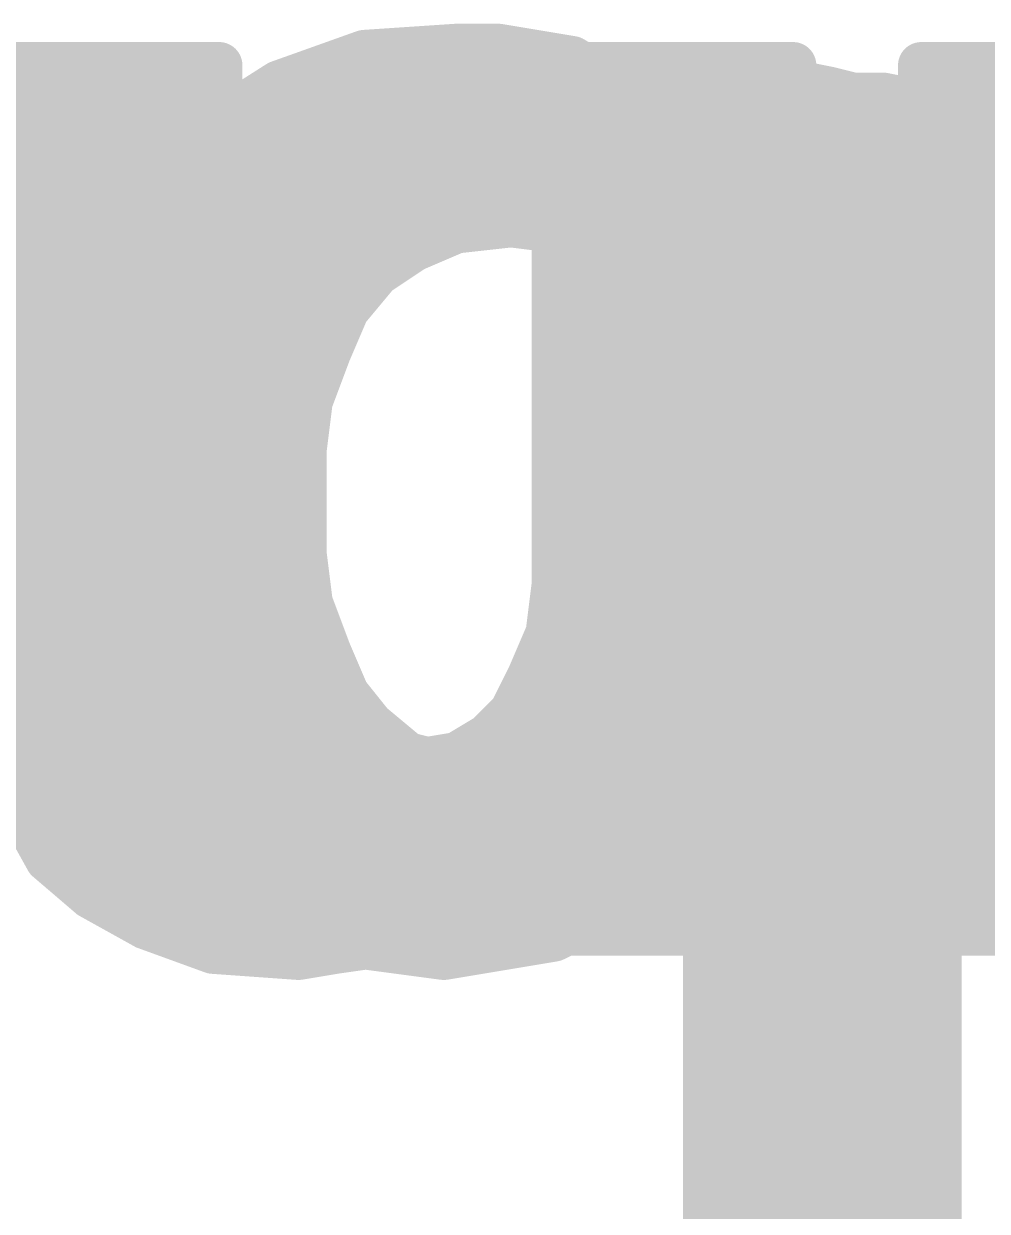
# Model space of a CAD drawing. Extents: x -26.2 to 60.5, y -16.3 to 39.9.
# Drawn here: x 19.071 to 20.649, y 34.265 to 36.21 of the extents above; entities that cross this region are included whole.
import ezdxf

# ---------------------------------------------------------------- set-up
doc = ezdxf.new("R2010")
doc.units = 0
doc.layers.add('21', color=41, linetype='CONTINUOUS')
doc.layers.add('22', color=40, linetype='CONTINUOUS')

msp = doc.modelspace()

# ---------------------------------------------------------------- linework, layer by layer
at = {"layer": '21', "const_width": 0.0762}
for points in [[(19.011, 36.142), (19.391, 36.142)], [(19.391, 36.142), (19.391, 35.342)], [(19.941, 35.292), (19.941, 36.142)], [(19.941, 36.142), (20.331, 36.142)], [(20.331, 36.142), (20.331, 34.722)], [(20.541, 36.142), (20.911, 36.142)], [(20.541, 34.722), (20.541, 36.142)], [(19.011, 36.1188), (19.391, 36.1188)], [(19.941, 36.1188), (20.331, 36.1188)], [(20.541, 36.1188), (20.911, 36.1188)], [(19.011, 36.0426), (19.391, 36.0426)], [(19.941, 36.0426), (20.331, 36.0426)], [(20.541, 36.0426), (20.911, 36.0426)], [(19.011, 35.9664), (19.391, 35.9664)], [(19.941, 35.9664), (20.331, 35.9664)], [(20.541, 35.9664), (20.911, 35.9664)], [(19.011, 35.8902), (19.391, 35.8902)], [(19.941, 35.8902), (20.331, 35.8902)], [(20.541, 35.8902), (21.8235, 35.8902)], [(19.011, 35.814), (19.391, 35.814)], [(19.941, 35.814), (20.331, 35.814)], [(20.541, 35.814), (21.0346, 35.814)], [(19.011, 35.7378), (19.391, 35.7378)], [(19.941, 35.7378), (20.331, 35.7378)], [(20.541, 35.7378), (20.9805, 35.7378)], [(19.011, 35.6616), (19.391, 35.6616)], [(19.941, 35.6616), (20.331, 35.6616)], [(20.541, 35.6616), (20.9451, 35.6616)], [(19.011, 35.5854), (19.391, 35.5854)], [(19.941, 35.5854), (20.331, 35.5854)], [(20.541, 35.5854), (20.9336, 35.5854)], [(19.011, 35.5092), (19.391, 35.5092)], [(19.941, 35.5092), (20.331, 35.5092)], [(20.541, 35.5092), (20.931, 35.5092)], [(19.011, 35.433), (19.391, 35.433)], [(19.941, 35.433), (20.331, 35.433)], [(20.541, 35.433), (20.931, 35.433)], [(19.011, 35.3568), (19.391, 35.3568)], [(19.941, 35.3568), (20.331, 35.3568)], [(20.541, 35.3568), (20.931, 35.3568)], [(19.391, 35.342), (19.411, 35.182)], [(19.931, 35.212), (19.941, 35.292)], [(19.011, 35.2806), (19.3987, 35.2806)], [(19.9396, 35.2806), (20.331, 35.2806)], [(20.541, 35.2806), (20.931, 35.2806)], [(19.901, 35.142), (19.931, 35.212)], [(19.011, 35.2044), (19.4082, 35.2044)], [(19.9277, 35.2044), (20.331, 35.2044)], [(20.541, 35.2044), (20.931, 35.2044)], [(19.411, 35.182), (19.421, 35.122)], [(19.871, 35.082), (19.901, 35.142)], [(19.0135, 35.1282), (19.42, 35.1282)], [(19.421, 35.122), (19.481, 35.042)], [(19.8941, 35.1282), (20.331, 35.1282)], [(20.541, 35.1282), (20.931, 35.1282)], [(19.831, 35.042), (19.871, 35.082)], [(19.0274, 35.052), (19.4735, 35.052)], [(19.841, 35.052), (20.331, 35.052)], [(20.541, 35.052), (20.931, 35.052)], [(19.061, 34.932), (19.031, 35.032)], [(19.481, 35.042), (19.531, 35.012)], [(19.781, 35.012), (19.831, 35.042)], [(19.531, 35.012), (19.581, 35.002)], [(19.581, 35.002), (19.641, 34.992)], [(19.641, 34.992), (19.721, 35.002)], [(19.721, 35.002), (19.781, 35.012)], [(19.0479, 34.9758), (20.331, 34.9758)], [(20.541, 34.9758), (20.931, 34.9758)], [(19.111, 34.842), (19.061, 34.932)], [(19.951, 34.922), (19.911, 34.862)], [(19.961, 34.922), (19.951, 34.922)], [(19.961, 34.722), (19.961, 34.922)], [(19.079, 34.8996), (19.9361, 34.8996)], [(19.961, 34.8996), (20.331, 34.8996)], [(20.541, 34.8996), (20.931, 34.8996)], [(19.911, 34.862), (19.871, 34.812)], [(19.181, 34.782), (19.111, 34.842)], [(19.1327, 34.8234), (19.8801, 34.8234)], [(19.961, 34.8234), (20.331, 34.8234)], [(20.541, 34.8234), (20.931, 34.8234)], [(19.871, 34.812), (19.821, 34.772)], [(19.271, 34.732), (19.181, 34.782)], [(19.821, 34.772), (19.761, 34.742)], [(19.2436, 34.7472), (19.7714, 34.7472)], [(19.761, 34.742), (19.711, 34.722)], [(19.961, 34.7472), (20.331, 34.7472)], [(20.541, 34.7472), (20.931, 34.7472)], [(19.381, 34.692), (19.271, 34.732)], [(19.711, 34.722), (19.651, 34.702)], [(20.331, 34.722), (19.961, 34.722)], [(20.931, 34.722), (20.541, 34.722)], [(19.651, 34.702), (19.581, 34.692)], [(19.521, 34.682), (19.381, 34.692)], [(19.581, 34.692), (19.521, 34.682)]]:
    msp.add_lwpolyline(points, dxfattribs=at)
at = {"layer": '21', "const_width": 0.0381}
for points in [[(19.4101, 36.142, 1), (19.372, 36.142)], [(19.391, 36.123, 1), (19.391, 36.1611)], [(19.941, 36.1611, 1), (19.941, 36.123)], [(19.9601, 36.142, 1), (19.922, 36.142)], [(20.35, 36.142, 1), (20.3119, 36.142)], [(20.331, 36.123, 1), (20.331, 36.1611)], [(20.541, 36.1611, 1), (20.541, 36.123)], [(20.5601, 36.142, 1), (20.522, 36.142)], [(19.391, 36.0998, 1), (19.391, 36.1379)], [(19.941, 36.1379, 1), (19.941, 36.0998)], [(20.331, 36.0998, 1), (20.331, 36.1379)], [(20.541, 36.1379, 1), (20.541, 36.0998)], [(19.391, 36.0236, 1), (19.391, 36.0617)], [(19.941, 36.0617, 1), (19.941, 36.0236)], [(20.331, 36.0236, 1), (20.331, 36.0617)], [(20.541, 36.0617, 1), (20.541, 36.0236)], [(19.391, 35.9474, 1), (19.391, 35.9855)], [(19.941, 35.9855, 1), (19.941, 35.9474)], [(20.331, 35.9474, 1), (20.331, 35.9855)], [(20.541, 35.9855, 1), (20.541, 35.9474)], [(19.391, 35.8712, 1), (19.391, 35.9093)], [(19.941, 35.9093, 1), (19.941, 35.8712)], [(20.331, 35.8712, 1), (20.331, 35.9093)], [(20.541, 35.9093, 1), (20.541, 35.8712)], [(19.391, 35.795, 1), (19.391, 35.8331)], [(19.941, 35.8331, 1), (19.941, 35.795)], [(20.331, 35.795, 1), (20.331, 35.8331)], [(20.541, 35.8331, 1), (20.541, 35.795)], [(19.391, 35.7188, 1), (19.391, 35.7569)], [(19.941, 35.7569, 1), (19.941, 35.7188)], [(20.331, 35.7188, 1), (20.331, 35.7569)], [(20.541, 35.7569, 1), (20.541, 35.7188)], [(19.391, 35.6425, 1), (19.391, 35.6806)], [(19.941, 35.6806, 1), (19.941, 35.6425)], [(20.331, 35.6425, 1), (20.331, 35.6806)], [(20.541, 35.6806, 1), (20.541, 35.6425)], [(19.391, 35.5663, 1), (19.391, 35.6044)], [(19.941, 35.6044, 1), (19.941, 35.5663)], [(20.331, 35.5663, 1), (20.331, 35.6044)], [(20.541, 35.6044, 1), (20.541, 35.5663)], [(19.391, 35.4901, 1), (19.391, 35.5282)], [(19.941, 35.5282, 1), (19.941, 35.4901)], [(20.331, 35.4901, 1), (20.331, 35.5282)], [(20.541, 35.5282, 1), (20.541, 35.4901)], [(19.391, 35.4139, 1), (19.391, 35.452)], [(19.941, 35.452, 1), (19.941, 35.4139)], [(20.331, 35.4139, 1), (20.331, 35.452)], [(20.541, 35.452, 1), (20.541, 35.4139)], [(19.391, 35.3377, 1), (19.391, 35.3758)], [(19.941, 35.3758, 1), (19.941, 35.3377)], [(20.331, 35.3377, 1), (20.331, 35.3758)], [(20.541, 35.3758, 1), (20.541, 35.3377)], [(19.4099, 35.3444, 1), (19.3721, 35.3396)], [(19.372, 35.342, 1), (19.4101, 35.342)], [(19.9599, 35.2896, 1), (19.9221, 35.2944)], [(19.3987, 35.2615, 1), (19.3987, 35.2996)], [(19.9396, 35.2996, 1), (19.9396, 35.2615)], [(19.922, 35.292, 1), (19.9601, 35.292)], [(20.331, 35.2615, 1), (20.331, 35.2996)], [(20.541, 35.2996, 1), (20.541, 35.2615)], [(19.9485, 35.2045, 1), (19.9135, 35.2195)], [(19.4082, 35.1853, 1), (19.4082, 35.2234)], [(19.9277, 35.2234, 1), (19.9277, 35.1853)], [(19.9121, 35.2144, 1), (19.9499, 35.2096)], [(20.331, 35.1853, 1), (20.331, 35.2234)], [(20.541, 35.2234, 1), (20.541, 35.1853)], [(19.4298, 35.1851, 1), (19.3922, 35.1789)], [(19.3921, 35.1796, 1), (19.4299, 35.1844)], [(19.8835, 35.1495, 1), (19.9185, 35.1345)], [(19.918, 35.1335, 1), (19.884, 35.1505)], [(19.4362, 35.1334, 1), (19.4058, 35.1106)], [(19.42, 35.1091, 1), (19.42, 35.1472)], [(19.8941, 35.1472, 1), (19.8941, 35.1091)], [(20.331, 35.1091, 1), (20.331, 35.1472)], [(20.541, 35.1472, 1), (20.541, 35.1091)], [(19.4022, 35.1189, 1), (19.4398, 35.1251)], [(19.854, 35.0905, 1), (19.888, 35.0735)], [(19.8845, 35.0685, 1), (19.8575, 35.0955)], [(19.4735, 35.0329, 1), (19.4735, 35.071)], [(19.841, 35.071, 1), (19.841, 35.0329)], [(20.331, 35.0329, 1), (20.331, 35.071)], [(20.541, 35.071, 1), (20.541, 35.0329)], [(19.4908, 35.0583, 1), (19.4712, 35.0257)], [(19.4658, 35.0306, 1), (19.4962, 35.0534)], [(19.8175, 35.0555, 1), (19.8445, 35.0285)], [(19.8408, 35.0257, 1), (19.8212, 35.0583)], [(19.5347, 35.0307, 1), (19.5273, 34.9933)], [(19.5212, 34.9957, 1), (19.5408, 35.0283)], [(19.5841, 35.0208, 1), (19.5779, 34.9832)], [(19.5773, 34.9833, 1), (19.5847, 35.0207)], [(19.7179, 35.0208, 1), (19.7241, 34.9832)], [(19.7234, 34.9831, 1), (19.7186, 35.0209)], [(19.7712, 35.0283, 1), (19.7908, 34.9957)], [(19.7841, 34.9932, 1), (19.7779, 35.0308)], [(19.6386, 35.0109, 1), (19.6434, 34.9731)], [(19.6379, 34.9732, 1), (19.6441, 35.0108)], [(20.331, 34.9567, 1), (20.331, 34.9948)], [(20.541, 34.9948, 1), (20.541, 34.9567)], [(19.0777, 34.9413, 1), (19.0443, 34.9227)], [(19.0428, 34.9265, 1), (19.0792, 34.9375)], [(19.951, 34.9411, 1), (19.951, 34.903)], [(19.9669, 34.9114, 1), (19.9351, 34.9326)], [(19.9801, 34.922, 1), (19.942, 34.922)], [(19.961, 34.903, 1), (19.961, 34.9411)], [(19.079, 34.9186, 1), (19.079, 34.8805)], [(19.9361, 34.8805, 1), (19.9361, 34.9186)], [(19.961, 34.9186, 1), (19.961, 34.8805)], [(20.331, 34.8805, 1), (20.331, 34.9186)], [(20.541, 34.9186, 1), (20.541, 34.8805)], [(19.9259, 34.8501, 1), (19.8961, 34.8739)], [(19.1234, 34.8565, 1), (19.0986, 34.8275)], [(19.8951, 34.8726, 1), (19.9269, 34.8514)], [(19.0943, 34.8327, 1), (19.1277, 34.8513)], [(19.1327, 34.8424, 1), (19.1327, 34.8043)], [(19.8801, 34.8043, 1), (19.8801, 34.8424)], [(19.961, 34.8424, 1), (19.961, 34.8043)], [(20.331, 34.8043, 1), (20.331, 34.8424)], [(20.541, 34.8424, 1), (20.541, 34.8043)], [(19.8561, 34.8239, 1), (19.8859, 34.8001)], [(19.8829, 34.7971, 1), (19.8591, 34.8269)], [(19.1903, 34.7987, 1), (19.1717, 34.7653)], [(19.1686, 34.7675, 1), (19.1934, 34.7965)], [(19.8091, 34.7869, 1), (19.8329, 34.7571)], [(19.8295, 34.755, 1), (19.8125, 34.789)], [(19.2436, 34.7662, 1), (19.2436, 34.7281)], [(19.7681, 34.7243, 1), (19.7539, 34.7597)], [(19.7714, 34.7281, 1), (19.7714, 34.7662)], [(19.961, 34.7662, 1), (19.961, 34.7281)], [(20.331, 34.7281, 1), (20.331, 34.7662)], [(20.541, 34.7662, 1), (20.541, 34.7281)], [(19.2775, 34.7499, 1), (19.2645, 34.7141)], [(19.2617, 34.7153, 1), (19.2803, 34.7487)], [(19.717, 34.7039, 1), (19.705, 34.7401)], [(19.7525, 34.759, 1), (19.7695, 34.725)], [(19.961, 34.7411, 1), (19.961, 34.703)], [(20.331, 34.703, 1), (20.331, 34.7411)], [(20.541, 34.7411, 1), (20.541, 34.703)], [(19.6537, 34.6831, 1), (19.6483, 34.7209)], [(19.7039, 34.7397, 1), (19.7181, 34.7043)], [(19.942, 34.722, 1), (19.9801, 34.722)], [(20.3119, 34.722, 1), (20.35, 34.722)], [(20.522, 34.722, 1), (20.5601, 34.722)], [(19.3824, 34.711, 1), (19.3796, 34.673)], [(19.3745, 34.6741, 1), (19.3875, 34.7099)], [(19.5196, 34.663, 1), (19.5224, 34.701)], [(19.5783, 34.7109, 1), (19.5837, 34.6731)], [(19.5841, 34.6732, 1), (19.5779, 34.7108)], [(19.645, 34.7201, 1), (19.657, 34.6839)], [(19.5179, 34.7008, 1), (19.5241, 34.6632)]]:
    msp.add_lwpolyline(points, format="xyb", dxfattribs=at)
at = {"layer": '22', "const_width": 0.0762}
for points in [[(19.629, 36.162), (19.489, 36.112)], [(19.779, 36.172), (19.629, 36.162)], [(19.849, 36.172), (19.779, 36.172)], [(19.969, 36.152), (19.849, 36.172)], [(20.069, 36.092), (19.969, 36.152)], [(20.299, 36.122), (20.199, 36.142)], [(20.199, 36.142), (20.199, 35.962)], [(20.339, 36.112), (20.299, 36.122)], [(19.489, 36.112), (19.379, 36.042)], [(19.508, 36.1188), (20.0243, 36.1188)], [(20.199, 36.1188), (20.3118, 36.1188)], [(20.389, 36.102), (20.339, 36.112)], [(20.429, 36.092), (20.389, 36.102)], [(20.119, 36.052), (20.069, 36.092)], [(20.479, 36.092), (20.429, 36.092)], [(20.529, 36.082), (20.479, 36.092)], [(20.569, 36.072), (20.529, 36.082)], [(20.569, 34.222), (20.569, 36.072)], [(20.159, 36.012), (20.119, 36.052)], [(19.379, 36.042), (19.289, 35.942)], [(19.3799, 36.0426), (20.1284, 36.0426)], [(20.199, 36.0426), (20.569, 36.0426)], [(20.199, 35.962), (20.159, 36.012)], [(19.311, 35.9664), (20.1955, 35.9664)], [(20.199, 35.9664), (20.569, 35.9664)], [(19.289, 35.942), (19.219, 35.832)], [(19.256, 35.8902), (20.569, 35.8902)], [(19.709, 35.842), (19.779, 35.872)], [(19.779, 35.872), (19.869, 35.882)], [(19.869, 35.882), (19.949, 35.872)], [(19.949, 35.872), (20.029, 35.842)], [(19.219, 35.832), (19.179, 35.702)], [(19.649, 35.802), (19.709, 35.842)], [(20.029, 35.842), (20.079, 35.802)], [(19.2135, 35.814), (19.667, 35.814)], [(20.064, 35.814), (20.569, 35.814)], [(19.599, 35.742), (19.649, 35.802)], [(20.079, 35.802), (20.129, 35.742)], [(19.19, 35.7378), (19.5972, 35.7378)], [(19.569, 35.672), (19.599, 35.742)], [(20.129, 35.742), (20.159, 35.672)], [(20.1308, 35.7378), (20.569, 35.7378)], [(19.179, 35.702), (19.149, 35.562)], [(19.1703, 35.6616), (19.5651, 35.6616)], [(19.539, 35.592), (19.569, 35.672)], [(20.159, 35.672), (20.189, 35.592)], [(20.1629, 35.6616), (20.569, 35.6616)], [(19.154, 35.5854), (19.5382, 35.5854)], [(19.529, 35.512), (19.539, 35.592)], [(20.189, 35.592), (20.199, 35.512)], [(20.1898, 35.5854), (20.569, 35.5854)], [(19.149, 35.562), (19.139, 35.412)], [(19.1455, 35.5092), (19.529, 35.5092)], [(19.529, 35.422), (19.529, 35.512)], [(20.199, 35.512), (20.199, 35.342)], [(20.199, 35.5092), (20.569, 35.5092)], [(19.529, 35.422), (19.139, 35.412)], [(19.139, 35.412), (19.529, 35.422)], [(19.1404, 35.433), (19.529, 35.433)], [(19.529, 35.342), (19.529, 35.422)], [(20.199, 35.433), (20.569, 35.433)], [(19.139, 35.412), (19.149, 35.272)], [(19.1429, 35.3568), (19.529, 35.3568)], [(20.199, 35.3568), (20.569, 35.3568)], [(19.539, 35.262), (19.529, 35.342)], [(20.199, 35.342), (20.159, 35.182)], [(19.1484, 35.2806), (19.5367, 35.2806)], [(19.149, 35.272), (19.179, 35.142)], [(20.1837, 35.2806), (20.569, 35.2806)], [(19.569, 35.182), (19.539, 35.262)], [(19.1646, 35.2044), (19.5606, 35.2044)], [(20.1646, 35.2044), (20.569, 35.2044)], [(19.229, 35.022), (19.569, 35.182)], [(19.569, 35.182), (19.229, 35.022)], [(19.599, 35.112), (19.569, 35.182)], [(20.159, 35.182), (20.129, 35.112)], [(19.179, 35.142), (19.229, 35.022)], [(19.1848, 35.1282), (19.4547, 35.1282)], [(19.4547, 35.1282), (19.5921, 35.1282)], [(19.639, 35.062), (19.599, 35.112)], [(20.129, 35.112), (20.079, 35.062)], [(20.1359, 35.1282), (20.569, 35.1282)], [(19.2165, 35.052), (19.2928, 35.052)], [(19.2928, 35.052), (19.651, 35.052)], [(19.699, 35.012), (19.639, 35.062)], [(20.079, 35.062), (20.019, 35.012)], [(20.067, 35.052), (20.569, 35.052)], [(19.229, 35.022), (19.289, 34.912)], [(19.779, 34.992), (19.699, 35.012)], [(20.019, 35.012), (19.949, 34.992)], [(19.2542, 34.9758), (20.569, 34.9758)], [(19.859, 34.982), (19.779, 34.992)], [(19.949, 34.992), (19.859, 34.982)], [(19.289, 34.912), (19.379, 34.822)], [(19.3014, 34.8996), (20.1771, 34.8996)], [(20.099, 34.802), (20.179, 34.902)], [(20.179, 34.902), (20.189, 34.902)], [(20.189, 34.902), (20.189, 33.882)], [(20.189, 34.8996), (20.569, 34.8996)], [(19.3776, 34.8234), (20.1161, 34.8234)], [(19.379, 34.822), (19.489, 34.742)], [(20.189, 34.8234), (20.569, 34.8234)], [(19.999, 34.742), (20.099, 34.802)], [(19.4819, 34.7472), (20.0077, 34.7472)], [(19.489, 34.742), (19.609, 34.702)], [(19.939, 34.712), (19.999, 34.742)], [(20.189, 34.7472), (20.569, 34.7472)], [(19.609, 34.702), (19.759, 34.682)], [(19.759, 34.682), (19.939, 34.712)], [(20.189, 34.671), (20.569, 34.671)], [(20.189, 34.5948), (20.569, 34.5948)], [(20.189, 34.5186), (20.569, 34.5186)], [(20.189, 34.4424), (20.569, 34.4424)], [(20.189, 34.3662), (20.569, 34.3662)], [(20.189, 34.29), (20.569, 34.29)]]:
    msp.add_lwpolyline(points, dxfattribs=at)
at = {"layer": '22', "const_width": 0.0381}
for points in [[(19.6277, 36.181, 1), (19.6303, 36.143)], [(19.6354, 36.1441, 1), (19.6226, 36.1799)], [(19.779, 36.1911, 1), (19.779, 36.153)], [(19.7803, 36.153, 1), (19.7777, 36.191)], [(19.8521, 36.1908, 1), (19.8459, 36.1532)], [(19.849, 36.153, 1), (19.849, 36.1911)], [(19.9788, 36.1683, 1), (19.9592, 36.1357)], [(19.9659, 36.1332, 1), (19.9721, 36.1708)], [(20.2027, 36.1607, 1), (20.1953, 36.1233)], [(20.2181, 36.142, 1), (20.18, 36.142)], [(20.3036, 36.1405, 1), (20.2944, 36.1035)], [(20.2953, 36.1033, 1), (20.3027, 36.1407)], [(19.4826, 36.1299, 1), (19.4954, 36.0941)], [(19.4992, 36.0959, 1), (19.4788, 36.1281)], [(19.508, 36.1379, 1), (19.508, 36.0998)], [(20.0243, 36.0998, 1), (20.0243, 36.1379)], [(20.199, 36.1379, 1), (20.199, 36.0998)], [(20.3118, 36.0998, 1), (20.3118, 36.1379)], [(20.3427, 36.1307, 1), (20.3353, 36.0933)], [(20.3344, 36.0935, 1), (20.3436, 36.1305)], [(20.3936, 36.1205, 1), (20.3844, 36.0835)], [(20.0809, 36.1069, 1), (20.0571, 36.0771)], [(20.0592, 36.0757, 1), (20.0788, 36.1083)], [(20.3853, 36.0833, 1), (20.3927, 36.1207)], [(20.429, 36.111, 1), (20.429, 36.0729)], [(20.4244, 36.0735, 1), (20.4336, 36.1105)], [(20.4827, 36.1107, 1), (20.4753, 36.0733)], [(20.479, 36.0729, 1), (20.479, 36.111)], [(20.5336, 36.1005, 1), (20.5244, 36.0635)], [(20.5253, 36.0633, 1), (20.5327, 36.1007)], [(20.5881, 36.072, 1), (20.55, 36.072)], [(20.5644, 36.0535, 1), (20.5736, 36.0905)], [(20.1325, 36.0655, 1), (20.1055, 36.0385)], [(20.1071, 36.0371, 1), (20.1309, 36.0669)], [(19.3688, 36.0581, 1), (19.3892, 36.0259)], [(19.3799, 36.0617, 1), (19.3799, 36.0236)], [(19.3932, 36.0293, 1), (19.3648, 36.0547)], [(20.1284, 36.0236, 1), (20.1284, 36.0617)], [(20.199, 36.0617, 1), (20.199, 36.0236)], [(20.569, 36.0236, 1), (20.569, 36.0617)], [(20.1739, 36.0239, 1), (20.1441, 36.0001)], [(20.1455, 35.9985, 1), (20.1725, 36.0255)], [(19.311, 35.9855, 1), (19.311, 35.9474)], [(20.199, 35.9855, 1), (20.199, 35.9474)], [(20.1955, 35.9474, 1), (20.1955, 35.9855)], [(20.569, 35.9474, 1), (20.569, 35.9855)], [(20.1841, 35.9501, 1), (20.2139, 35.9739)], [(19.2748, 35.9547, 1), (19.3032, 35.9293)], [(19.3051, 35.9318, 1), (19.2729, 35.9522)], [(20.18, 35.962, 1), (20.2181, 35.962)], [(19.256, 35.9093, 1), (19.256, 35.8712)], [(20.569, 35.8712, 1), (20.569, 35.9093)], [(19.7769, 35.8909, 1), (19.7811, 35.8531)], [(19.7865, 35.8545, 1), (19.7715, 35.8895)], [(19.8714, 35.9009, 1), (19.8666, 35.8631)], [(19.8711, 35.8631, 1), (19.8669, 35.9009)], [(19.9557, 35.8898, 1), (19.9423, 35.8542)], [(19.9466, 35.8531, 1), (19.9514, 35.8909)], [(19.2372, 35.8264, 1), (19.2008, 35.8376)], [(19.7015, 35.8595, 1), (19.7165, 35.8245)], [(19.7196, 35.8261, 1), (19.6984, 35.8579)], [(20.0409, 35.8569, 1), (20.0171, 35.8271)], [(20.0223, 35.8242, 1), (20.0357, 35.8598)], [(19.2135, 35.8331, 1), (19.2135, 35.795)], [(19.2029, 35.8422, 1), (19.2351, 35.8218)], [(19.667, 35.795, 1), (19.667, 35.8331)], [(20.064, 35.8331, 1), (20.064, 35.795)], [(20.569, 35.795, 1), (20.569, 35.8331)], [(19.6384, 35.8179, 1), (19.6596, 35.7861)], [(19.6636, 35.7898, 1), (19.6344, 35.8142)], [(20.0936, 35.8142, 1), (20.0644, 35.7898)], [(20.0671, 35.7871, 1), (20.0909, 35.8169)], [(19.19, 35.7569, 1), (19.19, 35.7188)], [(19.5844, 35.7542, 1), (19.6136, 35.7298)], [(19.6165, 35.7345, 1), (19.5815, 35.7495)], [(19.5972, 35.7188, 1), (19.5972, 35.7569)], [(20.1465, 35.7495, 1), (20.1115, 35.7345)], [(20.1308, 35.7569, 1), (20.1308, 35.7188)], [(20.1144, 35.7298, 1), (20.1436, 35.7542)], [(20.569, 35.7188, 1), (20.569, 35.7569)], [(19.1976, 35.698, 1), (19.1604, 35.706)], [(19.1608, 35.7076, 1), (19.1972, 35.6964)], [(19.1703, 35.6806, 1), (19.1703, 35.6425)], [(19.5515, 35.6795, 1), (19.5865, 35.6645)], [(19.5868, 35.6653, 1), (19.5512, 35.6787)], [(19.5651, 35.6425, 1), (19.5651, 35.6806)], [(20.1768, 35.6787, 1), (20.1412, 35.6653)], [(20.1415, 35.6645, 1), (20.1765, 35.6795)], [(20.1629, 35.6806, 1), (20.1629, 35.6425)], [(20.569, 35.6425, 1), (20.569, 35.6806)], [(19.154, 35.6044, 1), (19.154, 35.5663)], [(19.5212, 35.5987, 1), (19.5568, 35.5853)], [(19.5579, 35.5896, 1), (19.5201, 35.5944)], [(19.5382, 35.5663, 1), (19.5382, 35.6044)], [(20.2079, 35.5944, 1), (20.1701, 35.5896)], [(20.1898, 35.6044, 1), (20.1898, 35.5663)], [(20.1712, 35.5853, 1), (20.2068, 35.5987)], [(20.569, 35.5663, 1), (20.569, 35.6044)], [(19.168, 35.5607, 1), (19.13, 35.5633)], [(19.1304, 35.566, 1), (19.1676, 35.558)], [(19.1455, 35.5282, 1), (19.1455, 35.4901)], [(19.548, 35.512, 1), (19.5099, 35.512)], [(19.529, 35.4901, 1), (19.529, 35.5282)], [(20.2181, 35.512, 1), (20.18, 35.512)], [(20.199, 35.5282, 1), (20.199, 35.4901)], [(20.569, 35.4901, 1), (20.569, 35.5282)], [(19.5101, 35.5144, 1), (19.5479, 35.5096)], [(20.1801, 35.5096, 1), (20.2179, 35.5144)], [(19.1404, 35.452, 1), (19.1404, 35.4139)], [(19.548, 35.422, 1), (19.5099, 35.422)], [(19.5295, 35.403, 1), (19.5285, 35.441)], [(19.5295, 35.403, 1), (19.5285, 35.441)], [(19.529, 35.4139, 1), (19.529, 35.452)], [(20.199, 35.452, 1), (20.199, 35.4139)], [(20.569, 35.4139, 1), (20.569, 35.452)], [(19.158, 35.4134, 1), (19.12, 35.4106)], [(19.1385, 35.431, 1), (19.1395, 35.393)], [(19.1385, 35.431, 1), (19.1395, 35.393)], [(19.5099, 35.422, 1), (19.548, 35.422)], [(19.12, 35.4133, 1), (19.158, 35.4107)], [(19.1429, 35.3758, 1), (19.1429, 35.3377)], [(19.529, 35.3377, 1), (19.529, 35.3758)], [(20.199, 35.3758, 1), (20.199, 35.3377)], [(20.569, 35.3377, 1), (20.569, 35.3758)], [(19.5479, 35.3444, 1), (19.5101, 35.3396)], [(20.2175, 35.3374, 1), (20.1805, 35.3466)], [(19.5099, 35.342, 1), (19.548, 35.342)], [(20.18, 35.342, 1), (20.2181, 35.342)], [(19.1484, 35.2996, 1), (19.1484, 35.2615)], [(19.1676, 35.2763, 1), (19.1304, 35.2677)], [(19.5367, 35.2615, 1), (19.5367, 35.2996)], [(20.1837, 35.2996, 1), (20.1837, 35.2615)], [(20.569, 35.2615, 1), (20.569, 35.2996)], [(19.13, 35.2706, 1), (19.168, 35.2734)], [(19.5568, 35.2687, 1), (19.5212, 35.2553)], [(19.5201, 35.2596, 1), (19.5579, 35.2644)], [(19.1646, 35.2234, 1), (19.1646, 35.1853)], [(19.5606, 35.1853, 1), (19.5606, 35.2234)], [(20.1646, 35.2234, 1), (20.1646, 35.1853)], [(20.569, 35.1853, 1), (20.569, 35.2234)], [(19.5865, 35.1895, 1), (19.5515, 35.1745)], [(19.5512, 35.1753, 1), (19.5868, 35.1887)], [(19.5771, 35.1648, 1), (19.5609, 35.1992)], [(19.5771, 35.1648, 1), (19.5609, 35.1992)], [(20.1765, 35.1745, 1), (20.1415, 35.1895)], [(20.1405, 35.1866, 1), (20.1775, 35.1774)], [(19.1966, 35.1493, 1), (19.1614, 35.1347)], [(19.1604, 35.1377, 1), (19.1976, 35.1463)], [(19.1848, 35.1472, 1), (19.1848, 35.1091)], [(19.4547, 35.1472, 1), (19.4547, 35.1091)], [(19.4547, 35.1091, 1), (19.4547, 35.1472)], [(19.6139, 35.1239, 1), (19.5841, 35.1001)], [(19.5921, 35.1091, 1), (19.5921, 35.1472)], [(20.1425, 35.0985, 1), (20.1155, 35.1255)], [(20.1359, 35.1472, 1), (20.1359, 35.1091)], [(20.569, 35.1091, 1), (20.569, 35.1472)], [(19.5815, 35.1045, 1), (19.6165, 35.1195)], [(20.1115, 35.1195, 1), (20.1465, 35.1045)], [(19.2165, 35.071, 1), (19.2165, 35.0329)], [(19.2928, 35.071, 1), (19.2928, 35.0329)], [(19.2928, 35.0329, 1), (19.2928, 35.071)], [(19.6512, 35.0766, 1), (19.6268, 35.0474)], [(19.6241, 35.0501, 1), (19.6539, 35.0739)], [(19.651, 35.0329, 1), (19.651, 35.071)], [(20.067, 35.071, 1), (20.067, 35.0329)], [(20.0655, 35.0755, 1), (20.0925, 35.0485)], [(20.0912, 35.0474, 1), (20.0668, 35.0766)], [(20.569, 35.0329, 1), (20.569, 35.071)], [(19.2457, 35.0311, 1), (19.2123, 35.0129)], [(19.2209, 35.0392, 1), (19.2371, 35.0048)], [(19.2209, 35.0392, 1), (19.2371, 35.0048)], [(19.2114, 35.0147, 1), (19.2466, 35.0293)], [(19.7036, 35.0305, 1), (19.6944, 34.9935)], [(19.6868, 34.9974, 1), (19.7112, 35.0266)], [(20.0068, 35.0266, 1), (20.0312, 34.9974)], [(20.0242, 34.9937, 1), (20.0138, 35.0303)], [(19.2542, 34.9948, 1), (19.2542, 34.9567)], [(19.7814, 35.0109, 1), (19.7766, 34.9731)], [(19.7744, 34.9735, 1), (19.7836, 35.0105)], [(19.8569, 35.0009, 1), (19.8611, 34.9631)], [(19.8566, 34.9631, 1), (19.8614, 35.0009)], [(19.9438, 35.0103, 1), (19.9542, 34.9737)], [(19.9511, 34.9731, 1), (19.9469, 35.0109)], [(20.569, 34.9567, 1), (20.569, 34.9948)], [(19.3025, 34.9255, 1), (19.2755, 34.8985)], [(19.2723, 34.9029, 1), (19.3057, 34.9211)], [(19.3014, 34.9186, 1), (19.3014, 34.8805)], [(20.179, 34.9211, 1), (20.179, 34.883)], [(20.1939, 34.8901, 1), (20.1641, 34.9139)], [(20.189, 34.9186, 1), (20.189, 34.8805)], [(20.2081, 34.902, 1), (20.17, 34.902)], [(20.1771, 34.8805, 1), (20.1771, 34.9186)], [(20.189, 34.883, 1), (20.189, 34.9211)], [(20.569, 34.8805, 1), (20.569, 34.9186)], [(19.3776, 34.8424, 1), (19.3776, 34.8043)], [(19.3902, 34.8374, 1), (19.3678, 34.8066)], [(20.1161, 34.8043, 1), (20.1161, 34.8424)], [(20.189, 34.8424, 1), (20.189, 34.8043)], [(20.569, 34.8043, 1), (20.569, 34.8424)], [(19.3655, 34.8085, 1), (19.3925, 34.8355)], [(20.1088, 34.7857, 1), (20.0892, 34.8183)], [(20.0841, 34.8139, 1), (20.1139, 34.7901)], [(19.4819, 34.7662, 1), (19.4819, 34.7281)], [(19.495, 34.7601, 1), (19.483, 34.7239)], [(20.0075, 34.725, 1), (19.9905, 34.759)], [(20.0077, 34.7281, 1), (20.0077, 34.7662)], [(20.189, 34.7662, 1), (20.189, 34.7281)], [(20.569, 34.7281, 1), (20.569, 34.7662)], [(19.4778, 34.7266, 1), (19.5002, 34.7574)], [(19.9892, 34.7583, 1), (20.0088, 34.7257)], [(19.6115, 34.7209, 1), (19.6065, 34.6831)], [(19.9305, 34.729, 1), (19.9475, 34.695)], [(19.9421, 34.6932, 1), (19.9359, 34.7308)], [(19.603, 34.6839, 1), (19.615, 34.7201)], [(19.7565, 34.6631, 1), (19.7615, 34.7009)], [(19.7559, 34.7008, 1), (19.7621, 34.6632)], [(20.189, 34.69, 1), (20.189, 34.6519)], [(20.569, 34.6519, 1), (20.569, 34.69)], [(20.189, 34.6138, 1), (20.189, 34.5757)], [(20.569, 34.5757, 1), (20.569, 34.6138)], [(20.189, 34.5376, 1), (20.189, 34.4995)], [(20.569, 34.4995, 1), (20.569, 34.5376)], [(20.189, 34.4614, 1), (20.189, 34.4233)], [(20.569, 34.4233, 1), (20.569, 34.4614)], [(20.189, 34.3852, 1), (20.189, 34.3471)], [(20.569, 34.3471, 1), (20.569, 34.3852)], [(20.189, 34.309, 1), (20.189, 34.2709)], [(20.569, 34.2709, 1), (20.569, 34.309)]]:
    msp.add_lwpolyline(points, format="xyb", dxfattribs=at)

doc.saveas('drawing.dxf')
